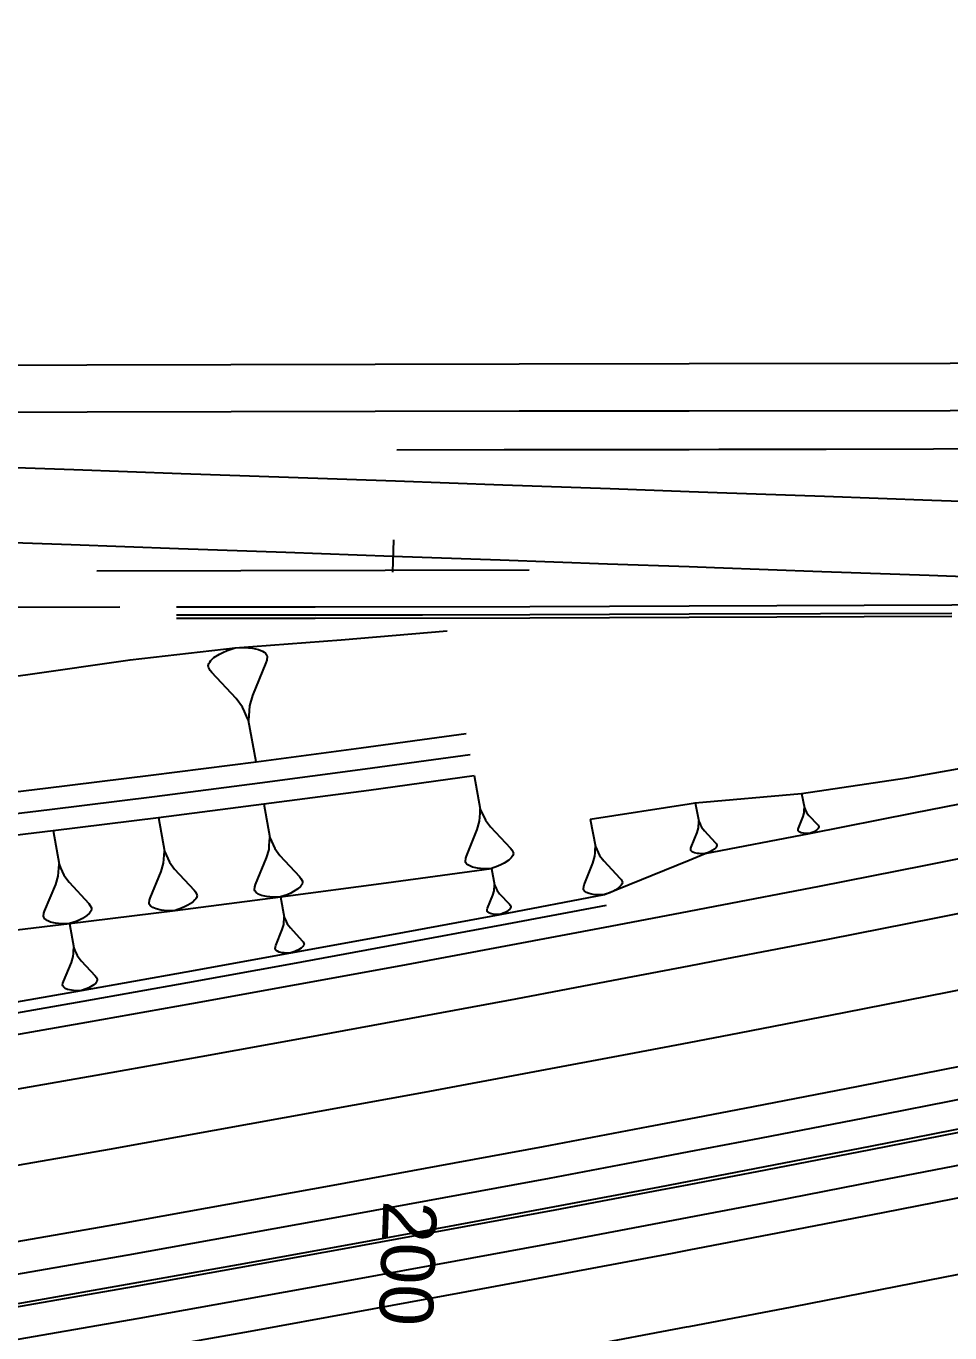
# Model space of a CAD drawing. Extents: x 389565 to 391267, y 804651 to 804848.
# Drawn here: x 390769.1 to 390812.1, y 804739.1 to 804800 of the extents above; entities that cross this region are included whole.
import ezdxf
from ezdxf.enums import TextEntityAlignment as Align

# ---------------------------------------------------------------- set-up
doc = ezdxf.new("R2010")
doc.units = 0
doc.layers.get('0').update_dxf_attribs({"linetype": 'CONTINUOUS'})
doc.styles.add('ARIAL', font='ARIAL.FON')

msp = doc.modelspace()

# ---------------------------------------------------------------- linework, layer by layer
at = {"color": 3}
msp.add_line((390786.2216, 804776.0592), (390786.1681, 804774.5602), dxfattribs=at)
at = {"color": 252}
msp.add_line((390792.54, 804774.648), (390772.398, 804774.611), dxfattribs=at)
at = {"color": 7}
for p, q in [((390777.7101, 804770.4376), (390777.8545, 804770.5771)), ((390777.8545, 804770.5771), (390778.1085, 804770.7365)), ((390778.1085, 804770.7365), (390778.2629, 804770.8212)), ((390778.2629, 804770.8212), (390778.4721, 804770.9158)), ((390778.4721, 804770.9158), (390778.8456, 804771.0404)), ((390778.8456, 804771.0404), (390779.2391, 804771.0554)), ((390779.2391, 804771.0554), (390779.4682, 804771.0405)), ((390779.4682, 804771.0405), (390779.6425, 804771.0156)), ((390779.6425, 804771.0156), (390779.9363, 804770.9559)), ((390779.9363, 804770.9559), (390780.1206, 804770.8762)), ((390780.1206, 804770.8762), (390780.1854, 804770.8314)), ((390780.1854, 804770.8314), (390780.2501, 804770.7866)), ((390780.2501, 804770.7866), (390780.3249, 804770.687)), ((390780.3348, 804770.6322), (390780.3099, 804770.4579)), ((390780.3249, 804770.687), (390780.3348, 804770.6322)), ((390777.5856, 804770.1886), (390777.6205, 804770.3081)), ((390777.5956, 804770.1338), (390777.5856, 804770.1886)), ((390777.6803, 804769.9794), (390777.5956, 804770.1338)), ((390777.6205, 804770.3081), (390777.6653, 804770.3729)), ((390777.6653, 804770.3729), (390777.7101, 804770.4376)), ((390777.755, 804769.8798), (390777.6803, 804769.9794)), ((390780.2751, 804770.3383), (390779.6477, 804768.8092)), ((390780.3099, 804770.4579), (390780.2751, 804770.3383)), ((390778.8808, 804768.6697), (390777.755, 804769.8798)), ((390779.6477, 804768.8092), (390779.5083, 804768.3311)), ((390779.1796, 804768.2713), (390778.8808, 804768.6697)), ((390779.2743, 804768.0621), (390779.1796, 804768.2713)), ((390779.5083, 804768.3311), (390779.4934, 804768.102)), ((390779.3689, 804767.8529), (390779.2743, 804768.0621)), ((390779.4636, 804767.6438), (390779.3689, 804767.8529)), ((390779.4785, 804767.8729), (390779.4636, 804767.6438)), ((390779.8125, 804765.7263), (390779.4636, 804767.6438)), ((390779.4934, 804768.102), (390779.4785, 804767.8729)), ((390789.9738, 804765.083), (390790.2658, 804763.5225)), ((390805.2373, 804764.254), (390805.3685, 804763.5811)), ((390780.1705, 804763.7586), (390780.4547, 804762.1966)), ((390790.2434, 804763.1491), (390790.2546, 804763.3358)), ((390790.2546, 804763.3358), (390790.2658, 804763.5225)), ((390790.2658, 804763.5225), (390790.3438, 804763.3525)), ((390790.3438, 804763.3525), (390790.4218, 804763.1825)), ((390795.3892, 804763.0475), (390800, 804763.7615)), ((390800.2827, 804763.8053), (390800.4463, 804762.9545)), ((390805.3088, 804763.1703), (390805.3558, 804763.3391)), ((390805.3558, 804763.3391), (390805.36, 804763.4198)), ((390805.36, 804763.4198), (390805.3642, 804763.5004)), ((390805.3642, 804763.5004), (390805.3685, 804763.5811)), ((390805.3685, 804763.5811), (390805.4027, 804763.5079)), ((390805.4027, 804763.5079), (390805.4369, 804763.4348)), ((390805.4369, 804763.4348), (390805.4711, 804763.3616)), ((390805.4711, 804763.3616), (390805.578, 804763.2228)), ((390775.2649, 804763.1282), (390775.5452, 804761.5655)), ((390790.1206, 804762.5724), (390790.2322, 804762.9624)), ((390790.2322, 804762.9624), (390790.2434, 804763.1491)), ((390790.4218, 804763.1825), (390790.4997, 804763.0125)), ((390790.4997, 804763.0125), (390790.7448, 804762.6892)), ((390790.7448, 804762.6892), (390791.6668, 804761.708)), ((390795.3892, 804763.0475), (390795.6296, 804761.7802)), ((390800.3696, 804762.4356), (390800.4294, 804762.6487)), ((390800.4294, 804762.6487), (390800.4351, 804762.7506)), ((390800.4351, 804762.7506), (390800.4407, 804762.8526)), ((390800.4407, 804762.8526), (390800.4463, 804762.9545)), ((390800.4463, 804762.9545), (390800.4893, 804762.8619)), ((390800.4893, 804762.8619), (390800.5323, 804762.7693)), ((390800.5323, 804762.7693), (390800.5753, 804762.6768)), ((390800.5753, 804762.6768), (390800.7099, 804762.501)), ((390805.0949, 804762.6298), (390805.3088, 804763.1703)), ((390805.578, 804763.2228), (390805.9793, 804762.8021)), ((390805.9793, 804762.8021), (390806.006, 804762.7674)), ((390806.006, 804762.7674), (390806.0365, 804762.7135)), ((390806.0285, 804762.6521), (390806.013, 804762.6291)), ((390806.0402, 804762.6943), (390806.0285, 804762.6521)), ((390806.0365, 804762.7135), (390806.0402, 804762.6943)), ((390770.3567, 804762.5191), (390770.6331, 804760.9557)), ((390780.4426, 804762.01), (390780.4547, 804762.1966)), ((390780.4547, 804762.1966), (390780.5318, 804762.0262)), ((390789.6158, 804761.3242), (390790.1206, 804762.5724)), ((390800.0975, 804761.7531), (390800.3696, 804762.4356)), ((390800.7099, 804762.501), (390801.2157, 804761.9681)), ((390805.0752, 804762.5261), (390805.0832, 804762.5876)), ((390805.0789, 804762.5069), (390805.0752, 804762.5261)), ((390805.1056, 804762.4722), (390805.0789, 804762.5069)), ((390805.0832, 804762.5876), (390805.0949, 804762.6298)), ((390805.1286, 804762.4567), (390805.1056, 804762.4722)), ((390805.1516, 804762.4412), (390805.1286, 804762.4567)), ((390805.2168, 804762.414), (390805.1516, 804762.4412)), ((390805.3204, 804762.3943), (390805.2168, 804762.414)), ((390805.3818, 804762.3863), (390805.3204, 804762.3943)), ((390805.4624, 804762.3821), (390805.3818, 804762.3863)), ((390805.6008, 804762.3891), (390805.4624, 804762.3821)), ((390805.7316, 804762.4346), (390805.6008, 804762.3891)), ((390805.8048, 804762.4688), (390805.7316, 804762.4346)), ((390805.8587, 804762.4992), (390805.8048, 804762.4688)), ((390805.9473, 804762.5564), (390805.8587, 804762.4992)), ((390805.9975, 804762.6061), (390805.9473, 804762.5564)), ((390806.013, 804762.6291), (390805.9975, 804762.6061)), ((390775.5326, 804761.3789), (390775.5452, 804761.5655)), ((390775.5452, 804761.5655), (390775.6219, 804761.3949)), ((390780.3047, 804761.2472), (390780.4183, 804761.6367)), ((390780.4183, 804761.6367), (390780.4304, 804761.8234)), ((390780.4304, 804761.8234), (390780.4426, 804762.01)), ((390780.5318, 804762.0262), (390780.6089, 804761.8558)), ((390780.6089, 804761.8558), (390780.686, 804761.6854)), ((390780.686, 804761.6854), (390780.9295, 804761.3609)), ((390791.6668, 804761.708), (390791.728, 804761.6271)), ((390791.728, 804761.6271), (390791.7977, 804761.5017)), ((390791.806, 804761.4571), (390791.7781, 804761.3596)), ((390791.7977, 804761.5017), (390791.806, 804761.4571)), ((390795.6034, 804761.3251), (390795.6121, 804761.4768)), ((390795.6121, 804761.4768), (390795.6208, 804761.6285)), ((390795.6208, 804761.6285), (390795.6296, 804761.7802)), ((390795.6296, 804761.7802), (390795.6933, 804761.6422)), ((390795.6933, 804761.6422), (390795.757, 804761.5043)), ((390795.757, 804761.5043), (390795.8206, 804761.3663)), ((390800.0723, 804761.6222), (390800.0826, 804761.6998)), ((390800.077, 804761.5979), (390800.0723, 804761.6222)), ((390800.1106, 804761.5539), (390800.077, 804761.5979)), ((390800.0826, 804761.6998), (390800.0975, 804761.7531)), ((390800.1396, 804761.5343), (390800.1106, 804761.5539)), ((390800.1686, 804761.5146), (390800.1396, 804761.5343)), ((390800.2509, 804761.4801), (390800.1686, 804761.5146)), ((390800.3818, 804761.4548), (390800.2509, 804761.4801)), ((390800.4594, 804761.4445), (390800.3818, 804761.4548)), ((390800.5613, 804761.4389), (390800.4594, 804761.4445)), ((390800.7361, 804761.4473), (390800.5613, 804761.4389)), ((390800.9016, 804761.5044), (390800.7361, 804761.4473)), ((390800.9941, 804761.5474), (390800.9016, 804761.5044)), ((390801.0624, 804761.5857), (390800.9941, 804761.5474)), ((390801.1746, 804761.6577), (390801.0624, 804761.5857)), ((390801.2382, 804761.7203), (390801.1746, 804761.6577)), ((390801.2157, 804761.9681), (390801.2494, 804761.9241)), ((390801.2578, 804761.7493), (390801.2382, 804761.7203)), ((390801.2494, 804761.9241), (390801.2877, 804761.8559)), ((390801.2774, 804761.7783), (390801.2578, 804761.7493)), ((390801.2924, 804761.8316), (390801.2774, 804761.7783)), ((390801.2877, 804761.8559), (390801.2924, 804761.8316)), ((390770.6201, 804760.7691), (390770.6331, 804760.9557)), ((390770.6331, 804760.9557), (390770.7094, 804760.7849)), ((390775.3928, 804760.6165), (390775.5073, 804761.0057)), ((390775.5073, 804761.0057), (390775.5199, 804761.1923)), ((390775.5199, 804761.1923), (390775.5326, 804761.3789)), ((390775.6219, 804761.3949), (390775.6985, 804761.2244)), ((390775.6985, 804761.2244), (390775.7752, 804761.0538)), ((390775.7752, 804761.0538), (390776.0179, 804760.7286)), ((390779.7937, 804760.0016), (390780.3047, 804761.2472)), ((390780.9295, 804761.3609), (390781.8465, 804760.3751)), ((390789.5683, 804761.0846), (390789.5879, 804761.2267)), ((390789.5767, 804761.04), (390789.5683, 804761.0846)), ((390789.6379, 804760.9592), (390789.5767, 804761.04)), ((390789.5879, 804761.2267), (390789.6158, 804761.3242)), ((390789.6909, 804760.9229), (390789.6379, 804760.9592)), ((390789.7438, 804760.8867), (390789.6909, 804760.9229)), ((390789.8942, 804760.8225), (390789.7438, 804760.8867)), ((390790.1339, 804760.7751), (390789.8942, 804760.8225)), ((390791.0869, 804760.8611), (390790.7831, 804760.7581)), ((390791.2569, 804760.9391), (390791.0869, 804760.8611)), ((390791.3823, 804761.0087), (390791.2569, 804760.9391)), ((390791.5885, 804761.1396), (390791.3823, 804761.0087)), ((390791.7056, 804761.2538), (390791.5885, 804761.1396)), ((390791.7419, 804761.3067), (390791.7056, 804761.2538)), ((390791.7781, 804761.3596), (390791.7419, 804761.3067)), ((390795.1059, 804759.9928), (390795.5135, 804761.0079)), ((390795.5135, 804761.0079), (390795.6034, 804761.3251)), ((390795.8206, 804761.3663), (390796.0204, 804761.1041)), ((390796.0204, 804761.1041), (390796.7715, 804760.3088)), ((390770.4784, 804760.007), (390770.5939, 804760.396)), ((390770.5939, 804760.396), (390770.607, 804760.5826)), ((390770.607, 804760.5826), (390770.6201, 804760.7691)), ((390770.7094, 804760.7849), (390770.7856, 804760.6141)), ((390770.7856, 804760.6141), (390770.8619, 804760.4434)), ((390770.8619, 804760.4434), (390771.1037, 804760.1176)), ((390774.8786, 804759.3722), (390775.3928, 804760.6165)), ((390776.0179, 804760.7286), (390776.9325, 804759.7406)), ((390781.8465, 804760.3751), (390781.9074, 804760.294)), ((390781.9074, 804760.294), (390781.9764, 804760.1682)), ((390790.276, 804760.7555), (390790.1339, 804760.7751)), ((390790.4627, 804760.7443), (390790.276, 804760.7555)), ((390790.7831, 804760.7581), (390790.4627, 804760.7443)), ((390790.7831, 804760.7581), (390790.9276, 804759.9857)), ((390796.7715, 804760.3088), (390796.8214, 804760.2432)), ((390796.8214, 804760.2432), (390796.8783, 804760.1415)), ((390769.9611, 804758.764), (390770.4784, 804760.007)), ((390771.1037, 804760.1176), (390772.0159, 804759.1272)), ((390776.9325, 804759.7406), (390776.9931, 804759.6593)), ((390776.9931, 804759.6593), (390777.0618, 804759.5333)), ((390779.745, 804759.7622), (390779.7653, 804759.9042)), ((390779.7531, 804759.7176), (390779.745, 804759.7622)), ((390779.814, 804759.6365), (390779.7531, 804759.7176)), ((390779.7653, 804759.9042), (390779.7937, 804760.0016)), ((390779.8667, 804759.5999), (390779.814, 804759.6365)), ((390781.4328, 804759.6083), (390781.2624, 804759.5311)), ((390781.5586, 804759.6772), (390781.4328, 804759.6083)), ((390781.7655, 804759.8071), (390781.5586, 804759.6772)), ((390781.8831, 804759.9207), (390781.7655, 804759.8071)), ((390781.9196, 804759.9735), (390781.8831, 804759.9207)), ((390781.9561, 804760.0262), (390781.9196, 804759.9735)), ((390781.9845, 804760.1236), (390781.9561, 804760.0262)), ((390781.9764, 804760.1682), (390781.9845, 804760.1236)), ((390790.8557, 804759.5154), (390790.911, 804759.7084)), ((390790.911, 804759.7084), (390790.9165, 804759.8008)), ((390790.9165, 804759.8008), (390790.9221, 804759.8933)), ((390790.9221, 804759.8933), (390790.9276, 804759.9857)), ((390790.9276, 804759.9857), (390790.9662, 804759.9015)), ((390790.9662, 804759.9015), (390791.0048, 804759.8174)), ((390791.0048, 804759.8174), (390791.0434, 804759.7332)), ((390791.0434, 804759.7332), (390791.1647, 804759.5732)), ((390795.0678, 804759.798), (390795.0834, 804759.9135)), ((390795.0747, 804759.7618), (390795.0678, 804759.798)), ((390795.1246, 804759.6963), (390795.0747, 804759.7618)), ((390795.0834, 804759.9135), (390795.1059, 804759.9928)), ((390795.1677, 804759.6669), (390795.1246, 804759.6963)), ((390795.2108, 804759.6376), (390795.1677, 804759.6669)), ((390795.3332, 804759.5858), (390795.2108, 804759.6376)), ((390796.3021, 804759.6195), (390796.0555, 804759.5352)), ((390796.44, 804759.6832), (390796.3021, 804759.6195)), ((390796.5418, 804759.74), (390796.44, 804759.6832)), ((390796.7091, 804759.8468), (390796.5418, 804759.74)), ((390796.804, 804759.9398), (390796.7091, 804759.8468)), ((390796.8333, 804759.9829), (390796.804, 804759.9398)), ((390796.8627, 804760.026), (390796.8333, 804759.9829)), ((390796.8851, 804760.1053), (390796.8627, 804760.026)), ((390796.8783, 804760.1415), (390796.8851, 804760.1053)), ((390772.0159, 804759.1272), (390772.0763, 804759.0458)), ((390772.0763, 804759.0458), (390772.1447, 804758.9197)), ((390774.8294, 804759.1329), (390774.85, 804759.2749)), ((390774.8374, 804759.0883), (390774.8294, 804759.1329)), ((390774.8981, 804759.007), (390774.8374, 804759.0883)), ((390774.85, 804759.2749), (390774.8786, 804759.3722)), ((390774.9507, 804758.9703), (390774.8981, 804759.007)), ((390776.6427, 804759.0434), (390776.5168, 804758.9747)), ((390776.85, 804759.1727), (390776.6427, 804759.0434)), ((390776.9679, 804759.2861), (390776.85, 804759.1727)), ((390777.0045, 804759.3387), (390776.9679, 804759.2861)), ((390777.0412, 804759.3914), (390777.0045, 804759.3387)), ((390777.0698, 804759.4887), (390777.0412, 804759.3914)), ((390777.0618, 804759.5333), (390777.0698, 804759.4887)), ((390779.9195, 804759.5634), (390779.8667, 804759.5999)), ((390780.0696, 804759.4985), (390779.9195, 804759.5634)), ((390780.309, 804759.4499), (390780.0696, 804759.4985)), ((390780.451, 804759.4296), (390780.309, 804759.4499)), ((390780.6376, 804759.4175), (390780.451, 804759.4296)), ((390780.9581, 804759.4297), (390780.6376, 804759.4175)), ((390781.2624, 804759.5311), (390780.9581, 804759.4297)), ((390780.9581, 804759.4297), (390781.1296, 804758.4873)), ((390790.6059, 804758.8975), (390790.8557, 804759.5154)), ((390791.1647, 804759.5732), (390791.6211, 804759.0875)), ((390791.6211, 804759.0875), (390791.6514, 804759.0475)), ((390791.6514, 804759.0475), (390791.6859, 804758.9854)), ((390795.5279, 804759.5477), (390795.3332, 804759.5858)), ((390795.6434, 804759.5321), (390795.5279, 804759.5477)), ((390795.7951, 804759.5234), (390795.6434, 804759.5321)), ((390796.0555, 804759.5352), (390795.7951, 804759.5234)), ((390769.9113, 804758.5249), (390769.9322, 804758.6668)), ((390769.9192, 804758.4802), (390769.9113, 804758.5249)), ((390769.9796, 804758.3988), (390769.9192, 804758.4802)), ((390769.9322, 804758.6668), (390769.9611, 804758.764)), ((390770.0322, 804758.362), (390769.9796, 804758.3988)), ((390771.7244, 804758.4308), (390771.5983, 804758.3625)), ((390771.9319, 804758.5596), (390771.7244, 804758.4308)), ((390772.0502, 804758.6727), (390771.9319, 804758.5596)), ((390772.0869, 804758.7252), (390772.0502, 804758.6727)), ((390772.1237, 804758.7778), (390772.0869, 804758.7252)), ((390772.1526, 804758.875), (390772.1237, 804758.7778)), ((390772.1447, 804758.9197), (390772.1526, 804758.875)), ((390775.0034, 804758.9337), (390774.9507, 804758.9703)), ((390775.1533, 804758.8684), (390775.0034, 804758.9337)), ((390775.3926, 804758.8192), (390775.1533, 804758.8684)), ((390775.5345, 804758.7985), (390775.3926, 804758.8192)), ((390775.7211, 804758.7859), (390775.5345, 804758.7985)), ((390776.0417, 804758.7973), (390775.7211, 804758.7859)), ((390776.3462, 804758.898), (390776.0417, 804758.7973)), ((390776.5168, 804758.9747), (390776.3462, 804758.898)), ((390781.1223, 804758.3748), (390781.1296, 804758.4873)), ((390781.1296, 804758.4873), (390781.1761, 804758.3846)), ((390781.1761, 804758.3846), (390781.2226, 804758.2818)), ((390790.5824, 804758.7789), (390790.5921, 804758.8493)), ((390790.5865, 804758.7569), (390790.5824, 804758.7789)), ((390790.6168, 804758.7168), (390790.5865, 804758.7569)), ((390790.5921, 804758.8493), (390790.6059, 804758.8975)), ((390790.643, 804758.6989), (390790.6168, 804758.7168)), ((390790.6692, 804758.681), (390790.643, 804758.6989)), ((390790.7437, 804758.6492), (390790.6692, 804758.681)), ((390790.8623, 804758.6257), (390790.7437, 804758.6492)), ((390790.9327, 804758.616), (390790.8623, 804758.6257)), ((390791.0251, 804758.6105), (390790.9327, 804758.616)), ((390791.1837, 804758.6173), (390791.0251, 804758.6105)), ((390791.334, 804758.6683), (390791.1837, 804758.6173)), ((390791.4182, 804758.7069), (390791.334, 804758.6683)), ((390791.4803, 804758.7414), (390791.4182, 804758.7069)), ((390791.5824, 804758.8061), (390791.4803, 804758.7414)), ((390791.6403, 804758.8627), (390791.5824, 804758.8061)), ((390791.6583, 804758.8889), (390791.6403, 804758.8627)), ((390791.6762, 804758.9151), (390791.6583, 804758.8889)), ((390791.69, 804758.9633), (390791.6762, 804758.9151)), ((390791.6859, 804758.9854), (390791.69, 804758.9633)), ((390770.0848, 804758.3252), (390770.0322, 804758.362)), ((390770.2346, 804758.2596), (390770.0848, 804758.3252)), ((390770.4737, 804758.2097), (390770.2346, 804758.2596)), ((390770.6156, 804758.1887), (390770.4737, 804758.2097)), ((390770.8022, 804758.1757), (390770.6156, 804758.1887)), ((390771.1227, 804758.1863), (390770.8022, 804758.1757)), ((390771.4275, 804758.2862), (390771.1227, 804758.1863)), ((390771.1227, 804758.1863), (390771.3217, 804757.061)), ((390771.5983, 804758.3625), (390771.4275, 804758.2862)), ((390780.7308, 804757.1631), (390781.0391, 804757.9146)), ((390781.0391, 804757.9146), (390781.1076, 804758.1496)), ((390781.1076, 804758.1496), (390781.1149, 804758.2622)), ((390781.1149, 804758.2622), (390781.1223, 804758.3748)), ((390781.2226, 804758.2818), (390781.2692, 804758.179)), ((390781.2692, 804758.179), (390781.416, 804757.9832)), ((390781.416, 804757.9832), (390781.9693, 804757.3885)), ((390781.9693, 804757.3885), (390782.006, 804757.3395)), ((390782.006, 804757.3395), (390782.0476, 804757.2636)), ((390782.0354, 804757.178), (390782.0134, 804757.1461)), ((390782.0525, 804757.2367), (390782.0354, 804757.178)), ((390782.0476, 804757.2636), (390782.0525, 804757.2367)), ((390771.2103, 804756.3782), (390771.2934, 804756.6581)), ((390771.2934, 804756.6581), (390771.3028, 804756.7924)), ((390771.3028, 804756.7924), (390771.3123, 804756.9267)), ((390771.3123, 804756.9267), (390771.3217, 804757.061)), ((390771.3217, 804757.061), (390771.3766, 804756.938)), ((390771.3766, 804756.938), (390771.4314, 804756.8151)), ((390771.4314, 804756.8151), (390771.4863, 804756.6922)), ((390771.4863, 804756.6922), (390771.6604, 804756.4577)), ((390780.7014, 804757.0187), (390780.7137, 804757.1044)), ((390780.7063, 804756.9918), (390780.7014, 804757.0187)), ((390780.7431, 804756.9428), (390780.7063, 804756.9918)), ((390780.7137, 804757.1044), (390780.7308, 804757.1631)), ((390780.7749, 804756.9208), (390780.7431, 804756.9428)), ((390780.8067, 804756.8988), (390780.7749, 804756.9208)), ((390780.8973, 804756.8596), (390780.8067, 804756.8988)), ((390781.0417, 804756.8303), (390780.8973, 804756.8596)), ((390781.1274, 804756.818), (390781.0417, 804756.8303)), ((390781.24, 804756.8107), (390781.1274, 804756.818)), ((390781.4333, 804756.8181), (390781.24, 804756.8107)), ((390781.6169, 804756.8793), (390781.4333, 804756.8181)), ((390781.7197, 804756.9258), (390781.6169, 804756.8793)), ((390781.7956, 804756.9674), (390781.7197, 804756.9258)), ((390781.9204, 804757.0458), (390781.7956, 804756.9674)), ((390781.9913, 804757.1143), (390781.9204, 804757.0458)), ((390782.0134, 804757.1461), (390781.9913, 804757.1143)), ((390770.838, 804755.4834), (390771.2103, 804756.3782)), ((390771.6604, 804756.4577), (390772.3169, 804755.7449)), ((390770.8021, 804755.3113), (390770.8172, 804755.4134)), ((390770.8172, 804755.4134), (390770.838, 804755.4834)), ((390772.3416, 804755.4177), (390772.2565, 804755.3363)), ((390772.3169, 804755.7449), (390772.3604, 804755.6863)), ((390772.3681, 804755.4555), (390772.3416, 804755.4177)), ((390772.3604, 804755.6863), (390772.4096, 804755.5955)), ((390772.3945, 804755.4934), (390772.3681, 804755.4555)), ((390772.4153, 804755.5634), (390772.3945, 804755.4934)), ((390772.4096, 804755.5955), (390772.4153, 804755.5634)), ((390770.8078, 804755.2792), (390770.8021, 804755.3113)), ((390770.8513, 804755.2205), (390770.8078, 804755.2792)), ((390770.8891, 804755.1941), (390770.8513, 804755.2205)), ((390770.927, 804755.1676), (390770.8891, 804755.1941)), ((390771.0348, 804755.1204), (390770.927, 804755.1676)), ((390771.2069, 804755.0845), (390771.0348, 804755.1204)), ((390771.309, 804755.0694), (390771.2069, 804755.0845)), ((390771.4433, 804755.06), (390771.309, 804755.0694)), ((390771.6741, 804755.0676), (390771.4433, 804755.06)), ((390771.8934, 804755.1395), (390771.6741, 804755.0676)), ((390772.0164, 804755.1944), (390771.8934, 804755.1395)), ((390772.1071, 804755.2436), (390772.0164, 804755.1944)), ((390772.2565, 804755.3363), (390772.1071, 804755.2436))]:
    msp.add_line(p, q, dxfattribs=at)
at = {"color": 2, "linetype": 'CONTINUOUS'}
for points in [[(390800, 804784.2823), (390812.154, 804784.298), (390832.019, 804784.417), (390871.713, 804784.548), (390887.724, 804784.536), (390891.287, 804785.005), (390892.977, 804785.737), (390894.551, 804786.876), (390895.334, 804787.646), (390896.141, 804788.657), (390896.974, 804790.196), (390897.482, 804791.527), (390897.795, 804794.074), (390897.584, 804796.199), (390896.936, 804798.007), (390896.33, 804799.124), (390895.7657, 804800)], [(390700, 804784.0256), (390712.138, 804784.06), (390732.549, 804784.144), (390752.173, 804784.184), (390771.934, 804784.225), (390792.073, 804784.272), (390800, 804784.2823)], [(390800, 804772.9922), (390812.242, 804773.037), (390832.231, 804773.109), (390852.12, 804773.144), (390853.2741, 804773.1472)], [(390776.1041, 804772.9469), (390782.565, 804772.944), (390792.566, 804772.965), (390800, 804772.9922)], [(390800, 804758.7615), (390801.2082, 804758.9923), (390806.079, 804759.9353), (390810.9474, 804760.8904), (390814.5298, 804761.6013), (390815.8342, 804761.8609), (390820.7797, 804762.8367), (390825.7277, 804763.7995), (390830.6782, 804764.7493), (390835.6312, 804765.686), (390840.5866, 804766.6097), (390845.5444, 804767.5203), (390850.5047, 804768.4179), (390853.6478, 804768.9797)], [(390800, 804744.5085), (390803.8519, 804745.2442), (390808.7571, 804746.1938), (390813.6599, 804747.1557), (390817.2675, 804747.8716), (390818.5624, 804748.1293), (390823.4717, 804749.098), (390828.3835, 804750.0537), (390833.2979, 804750.9965), (390838.2147, 804751.9264), (390843.1339, 804752.8434), (390848.0555, 804753.7473), (390852.9795, 804754.6384), (390857.9058, 804755.5164), (390862.8344, 804756.3815), (390867.7652, 804757.2337), (390872.6983, 804758.0728), (390877.6336, 804758.899), (390882.571, 804759.7122), (390887.5106, 804760.5123), (390892.4522, 804761.2995), (390893.6012, 804761.4806), (390897.3959, 804762.0737), (390900, 804762.4745)], [(390700, 804742.2316), (390703.3407, 804742.6981), (390708.2525, 804743.3964), (390713.1626, 804744.1071), (390718.0709, 804744.83), (390722.9774, 804745.5651), (390727.882, 804746.3126), (390732.7848, 804747.0722), (390737.6856, 804747.8442), (390742.5845, 804748.6284), (390747.4814, 804749.4248), (390752.3763, 804750.2335), (390755.0471, 804750.68), (390757.2691, 804751.0544), (390762.1599, 804751.8875), (390767.0486, 804752.7329), (390771.9352, 804753.5905), (390776.8196, 804754.4603), (390781.7018, 804755.3423), (390786.5818, 804756.2365), (390791.4596, 804757.1429), (390796.335, 804758.0615), (390800, 804758.7615)], [(390800, 804747.5627), (390803.2854, 804748.1902), (390808.1832, 804749.1384), (390813.0787, 804750.0988)], [(390700, 804731.1249), (390704.8754, 804731.8057), (390709.8145, 804732.5079), (390714.7518, 804733.2225), (390719.6873, 804733.9494), (390724.621, 804734.6886), (390729.5528, 804735.4402), (390734.4827, 804736.2041), (390739.4107, 804736.9803), (390744.3368, 804737.7688), (390749.2608, 804738.5697), (390754.1828, 804739.3829), (390756.8685, 804739.8319), (390759.1028, 804740.2083), (390764.0207, 804741.0461), (390768.9365, 804741.8961), (390773.8502, 804742.7585), (390778.7616, 804743.6331), (390783.6709, 804744.52), (390788.578, 804745.4191), (390793.4828, 804746.3306), (390798.3853, 804747.2543), (390800, 804747.5627)], [(390700, 804728.0967), (390700.3458, 804728.1441), (390705.294, 804728.835), (390710.2405, 804729.5383), (390715.1852, 804730.2539), (390720.1282, 804730.9819), (390725.0693, 804731.7223), (390730.0085, 804732.475), (390734.9458, 804733.24), (390739.8812, 804734.0174), (390744.8146, 804734.8072), (390749.7461, 804735.6092), (390754.6755, 804736.4236), (390757.3652, 804736.8733), (390759.6029, 804737.2503), (390764.5282, 804738.0893), (390769.4514, 804738.9406), (390774.3724, 804739.8043), (390779.2913, 804740.6802), (390784.208, 804741.5684), (390789.1224, 804742.469), (390794.0345, 804743.3818), (390798.9444, 804744.3068), (390800, 804744.5085)]]:
    msp.add_lwpolyline(points, dxfattribs=at)
at = {"color": 7, "linetype": 'CONTINUOUS'}
for points in [[(390800, 804782.0823), (390812.162, 804782.098), (390832.0302, 804782.217)], [(390700, 804781.6754), (390701.2825, 804781.6669), (390706.3123, 804781.5899), (390711.3412, 804781.4691), (390715.6, 804781.3327), (390716.3643, 804781.3055), (390721.3611, 804781.127), (390726.3579, 804780.9486), (390731.3547, 804780.7702), (390736.3516, 804780.5917), (390741.3484, 804780.4133), (390746.3452, 804780.2349), (390751.342, 804780.0565), (390756.3388, 804779.878), (390761.3356, 804779.6996), (390766.3325, 804779.5212), (390771.3293, 804779.3428), (390776.3261, 804779.1643), (390781.3229, 804778.9859), (390786.3197, 804778.8075)], [(390732.5557, 804781.944), (390752.1775, 804781.984), (390771.9388, 804782.025), (390792.077, 804782.072), (390800, 804782.0823)], [(390800, 804780.282), (390801.382, 804780.2827), (390806.3853, 804780.287), (390811.3889, 804780.2984), (390815.4745, 804780.3162), (390816.3929, 804780.3212), (390821.3972, 804780.3527), (390824.1836, 804780.3717), (390826.4016, 804780.3867), (390831.4059, 804780.4171)], [(390786.3717, 804780.2629), (390791.3753, 804780.2736), (390796.3787, 804780.28), (390800, 804780.282)], [(390786.3197, 804778.8075), (390791.3165, 804778.6291), (390796.3133, 804778.4506), (390800, 804778.319)], [(390800, 804778.319), (390801.3102, 804778.2722), (390806.307, 804778.0938), (390811.3038, 804777.9153), (390815.3835, 804777.7697), (390816.3006, 804777.7369), (390821.2974, 804777.5585), (390824.0796, 804777.4591), (390826.2942, 804777.3801), (390831.2911, 804777.2016)], [(390736.2267, 804777.094), (390741.2235, 804776.9155), (390746.2203, 804776.7371), (390751.2171, 804776.5587), (390756.2139, 804776.3803), (390761.2107, 804776.2018), (390766.2076, 804776.0234), (390771.2044, 804775.845), (390776.2012, 804775.6666), (390781.198, 804775.4881), (390786.1948, 804775.3097), (390791.1916, 804775.1313), (390796.1884, 804774.9529), (390800, 804774.8168)], [(390800, 804774.8168), (390801.1853, 804774.7744), (390806.1821, 804774.596), (390811.1789, 804774.4176), (390815.2586, 804774.2719)], [(390776.104, 804772.5659), (390782.5652, 804772.563), (390792.567, 804772.584), (390800, 804772.6112)], [(390776.104, 804772.4159), (390782.5653, 804772.413), (390792.5674, 804772.434), (390800, 804772.4612)], [(390800, 804772.6112), (390812.2434, 804772.656)], [(390800, 804772.4612), (390812.2439, 804772.506)], [(390700, 804762.3516), (390700.5619, 804762.4198), (390705.4381, 804763.0157), (390710.3389, 804763.4471), (390715.2621, 804763.7371), (390720.1633, 804764.1875), (390725.0507, 804764.7373), (390729.9381, 804765.2933), (390734.8166, 804765.9117), (390739.6821, 804766.6159), (390744.592, 804767.0513), (390749.4772, 804767.6462), (390752.1549, 804767.9067), (390754.3829, 804768.1265), (390759.2863, 804768.6305), (390764.1907, 804769.138), (390769.0736, 804769.7769), (390773.947, 804770.4758), (390778.8456, 804771.0404), (390783.7821, 804771.4086), (390788.7129, 804771.8218)], [(390800, 804763.7615), (390800.2827, 804763.8053), (390805.2373, 804764.254), (390810.1393, 804764.9825), (390813.7284, 804765.6201), (390815.0423, 804765.847), (390820.0764, 804766.4261), (390825.1068, 804767.013), (390830.1508, 804767.518), (390835.1311, 804768.3494), (390840.1171, 804769.1471)], [(390700, 804756.2466), (390701.4132, 804756.3778), (390706.324, 804756.8401), (390711.2352, 804757.3085), (390716.1466, 804757.7832), (390721.0584, 804758.264), (390725.9706, 804758.751), (390730.8831, 804759.2442), (390735.796, 804759.7437), (390740.7093, 804760.2493), (390745.6231, 804760.7612), (390750.5372, 804761.2793), (390753.2197, 804761.5647), (390755.4516, 804761.8052), (390760.3642, 804762.3501), (390765.2746, 804762.9163), (390770.1827, 804763.5038), (390775.0883, 804764.1125), (390779.9915, 804764.7425), (390784.892, 804765.3936), (390789.7899, 804766.066)], [(390700, 804755.2433), (390701.5527, 804755.3876), (390706.466, 804755.8502), (390711.3796, 804756.319), (390716.2936, 804756.794), (390721.2079, 804757.2752), (390726.1225, 804757.7626), (390731.0375, 804758.2562), (390735.9529, 804758.756), (390740.8686, 804759.2621), (390745.7848, 804759.7744), (390750.7015, 804760.2929), (390753.3852, 804760.5785), (390755.6183, 804760.8192), (390760.5334, 804761.3645), (390765.4462, 804761.9312), (390770.3567, 804762.5191), (390775.2649, 804763.1282), (390780.1705, 804763.7586), (390785.0735, 804764.4102), (390789.9738, 804765.083)], [(390800, 804742.9813), (390804.1352, 804743.7712), (390809.044, 804744.7215), (390813.9505, 804745.6841), (390817.5608, 804746.4006), (390818.8547, 804746.6581), (390823.7601, 804747.626), (390828.6681, 804748.581), (390833.5785, 804749.523), (390838.4915, 804750.4522), (390843.4068, 804751.3684), (390848.3245, 804752.2717), (390853.2446, 804753.162), (390858.167, 804754.0394), (390863.0917, 804754.9038), (390868.0187, 804755.7552), (390872.9479, 804756.5937), (390877.8793, 804757.4192), (390882.8128, 804758.2318), (390887.7485, 804759.0313), (390892.6862, 804759.8179), (390893.8343, 804759.9988), (390897.626, 804760.5914), (390900, 804760.9568)], [(390700, 804750.8291), (390702.1666, 804751.0306), (390707.0908, 804751.4948), (390712.0153, 804751.9652), (390716.9401, 804752.4418), (390721.8653, 804752.9246), (390726.7908, 804753.4137), (390731.7167, 804753.909), (390736.6429, 804754.4105), (390741.5696, 804754.9183), (390746.4966, 804755.4323), (390751.4241, 804755.9526), (390754.1138, 804756.2393), (390756.3518, 804756.4808), (390761.2777, 804757.028), (390766.2014, 804757.5965), (390771.1227, 804758.1863), (390776.0417, 804758.7973), (390780.9581, 804759.4297), (390785.872, 804760.0833), (390790.7831, 804760.7581)], [(390800, 804756.2163), (390801.6803, 804756.5373), (390806.5572, 804757.4814), (390811.4318, 804758.4378), (390815.0187, 804759.1496)], [(390800, 804739.4181), (390804.7961, 804740.3341), (390809.7136, 804741.2861), (390814.6286, 804742.2504), (390818.2453, 804742.9681), (390819.5368, 804743.2252), (390824.4332, 804744.1913), (390829.3321, 804745.1445), (390834.2335, 804746.0849), (390839.1373, 804747.0123), (390844.0436, 804747.9268), (390848.9523, 804748.8284), (390853.8633, 804749.7171), (390858.7767, 804750.5929), (390863.6923, 804751.4557), (390868.6102, 804752.3056), (390873.5303, 804753.1425), (390878.4526, 804753.9665), (390883.3771, 804754.7775), (390888.3036, 804755.5756), (390893.2323, 804756.3607), (390894.3782, 804756.5414), (390898.163, 804757.1329), (390900, 804757.4156)], [(390700, 804739.7074), (390703.6895, 804740.2225), (390708.6075, 804740.9218), (390713.5238, 804741.6333), (390718.4383, 804742.3571), (390723.351, 804743.0932), (390728.2618, 804743.8416), (390733.1707, 804744.6022), (390738.0777, 804745.3751), (390742.9827, 804746.1603), (390747.8858, 804746.9577), (390752.7869, 804747.7674), (390755.4611, 804748.2146), (390757.6859, 804748.5894), (390762.5828, 804749.4236), (390767.4777, 804750.27), (390772.3704, 804751.1287), (390777.261, 804751.9996), (390782.1494, 804752.8827), (390787.0355, 804753.778), (390791.9194, 804754.6856), (390796.801, 804755.6053), (390800, 804756.2163)], [(390800, 804752.6531), (390802.3412, 804753.1003), (390807.2268, 804754.0461), (390812.1099, 804755.0041), (390815.7031, 804755.7171)], [(390700, 804736.1734), (390704.1778, 804736.7568), (390709.1045, 804737.4572), (390714.0295, 804738.17), (390718.9526, 804738.8951), (390723.8739, 804739.6325), (390728.7934, 804740.3822), (390733.7109, 804741.1442), (390738.6266, 804741.9184), (390743.5403, 804742.705), (390748.452, 804743.5038), (390753.3617, 804744.315), (390756.0406, 804744.7629), (390758.2693, 804745.1384), (390763.1749, 804745.974), (390768.0784, 804746.8219), (390772.9797, 804747.6821), (390777.8789, 804748.5545), (390782.7759, 804749.4392), (390787.6706, 804750.3361), (390792.5631, 804751.2453), (390797.4533, 804752.1667), (390800, 804752.6531)], [(390800, 804749.0898), (390803.0022, 804749.6632), (390807.8963, 804750.6107), (390812.788, 804751.5704)], [(390700, 804732.6395), (390704.6662, 804733.291), (390709.6015, 804733.9927), (390714.5351, 804734.7067), (390719.4669, 804735.4331), (390724.3969, 804736.1718), (390729.325, 804736.9228), (390734.2512, 804737.6861), (390739.1755, 804738.4617), (390744.0978, 804739.2497), (390749.0182, 804740.0499), (390753.9365, 804740.8625), (390756.6201, 804741.3112), (390758.8528, 804741.6873), (390763.767, 804742.5245), (390768.6791, 804743.3739), (390773.589, 804744.2356), (390778.4968, 804745.1095), (390783.4024, 804745.9958), (390788.3058, 804746.8942), (390793.2069, 804747.805), (390798.1057, 804748.728), (390800, 804749.0898)], [(390700, 804726.5827), (390700.5513, 804726.6583), (390705.5033, 804727.3497), (390710.4535, 804728.0535), (390715.4019, 804728.7697), (390720.3486, 804729.4982), (390725.2934, 804730.2391), (390730.2363, 804730.9924), (390735.1773, 804731.758), (390740.1165, 804732.536), (390745.0536, 804733.3263), (390749.9887, 804734.129), (390754.9219, 804734.944), (390757.6136, 804735.394), (390759.853, 804735.7713), (390764.7819, 804736.6109), (390769.7088, 804737.4629), (390774.6336, 804738.3272), (390779.5561, 804739.2038), (390784.4765, 804740.0927), (390789.3946, 804740.9939), (390794.3104, 804741.9073), (390799.224, 804742.8331), (390800, 804742.9813)], [(390700, 804723.05), (390701.031, 804723.1913), (390705.9916, 804723.8839), (390710.9505, 804724.589), (390715.9076, 804725.3064), (390720.8629, 804726.0362), (390725.8163, 804726.7784), (390730.7679, 804727.533), (390735.7176, 804728.3), (390740.6654, 804729.0793), (390745.6111, 804729.871), (390750.5549, 804730.6751), (390755.4967, 804731.4915), (390758.1931, 804731.9423), (390760.4364, 804732.3203), (390765.374, 804733.1614), (390770.3095, 804734.0148), (390775.2429, 804734.8806), (390780.174, 804735.7588), (390785.103, 804736.6492), (390790.0297, 804737.552), (390794.9542, 804738.4671), (390799.8763, 804739.3945), (390800, 804739.4181)]]:
    msp.add_lwpolyline(points, dxfattribs=at)
at = {"color": 3, "linetype": 'CONTINUOUS'}
for points in [[(390700, 804778.1754), (390701.2441, 804778.1671), (390706.2435, 804778.0905), (390711.2421, 804777.9705), (390715.4751, 804777.835), (390716.2394, 804777.8077), (390721.2362, 804777.6293), (390726.233, 804777.4508), (390731.2298, 804777.2724), (390736.2267, 804777.094), (390741.2235, 804776.9155), (390746.2203, 804776.7371), (390751.2171, 804776.5587), (390756.2139, 804776.3803), (390761.2107, 804776.2018), (390766.2076, 804776.0234), (390771.2044, 804775.845), (390776.2012, 804775.6666), (390781.198, 804775.4881), (390786.1948, 804775.3097), (390791.1916, 804775.1313), (390796.1884, 804774.9529), (390800, 804774.8168)], [(390800, 804774.8168), (390801.1853, 804774.7744), (390806.1821, 804774.596), (390811.1789, 804774.4176), (390815.2586, 804774.2719)], [(390800, 804742.9813), (390804.1352, 804743.7712), (390809.044, 804744.7215), (390813.9505, 804745.6841), (390817.5608, 804746.4006), (390818.8547, 804746.6581), (390823.7601, 804747.626), (390828.6681, 804748.581), (390833.5785, 804749.523), (390838.4915, 804750.4522), (390843.4068, 804751.3684), (390848.3245, 804752.2717), (390853.2446, 804753.162), (390858.167, 804754.0394), (390863.0917, 804754.9038), (390868.0187, 804755.7552), (390872.9479, 804756.5937), (390877.8793, 804757.4192), (390882.8128, 804758.2318), (390887.7485, 804759.0313), (390892.6862, 804759.8179), (390893.8343, 804759.9988), (390897.626, 804760.5914), (390900, 804760.9568)], [(390700, 804726.5827), (390700.5513, 804726.6583), (390705.5033, 804727.3497), (390710.4535, 804728.0535), (390715.4019, 804728.7697), (390720.3486, 804729.4982), (390725.2934, 804730.2391), (390730.2363, 804730.9924), (390735.1773, 804731.758), (390740.1165, 804732.536), (390745.0536, 804733.3263), (390749.9887, 804734.129), (390754.9219, 804734.944), (390757.6136, 804735.394), (390759.853, 804735.7713), (390764.7819, 804736.6109), (390769.7088, 804737.4629), (390774.6336, 804738.3272), (390779.5561, 804739.2038), (390784.4765, 804740.0927), (390789.3946, 804740.9939), (390794.3104, 804741.9073), (390799.224, 804742.8331), (390800, 804742.9813)]]:
    msp.add_lwpolyline(points, dxfattribs=at)
at = {"color": 252, "linetype": 'CONTINUOUS'}
msp.add_lwpolyline([(390700, 804772.7401), (390712.965, 804772.799), (390732.677, 804772.828), (390752.588, 804772.881), (390773.463, 804772.947)], dxfattribs=at)
at = {"color": 1, "linetype": 'CONTINUOUS'}
for points in [[(390776.104, 804772.5669), (390782.5652, 804772.564), (390792.567, 804772.585), (390800, 804772.6122)], [(390800, 804772.6122), (390812.2434, 804772.657)], [(390800, 804761.1466), (390800.7361, 804761.4473), (390805.6008, 804762.3891), (390810.4631, 804763.343), (390814.0409, 804764.053), (390815.3471, 804764.313), (390820.299, 804765.2901), (390825.2534, 804766.2541), (390830.2104, 804767.2051), (390835.1698, 804768.143), (390840.1317, 804769.0679)], [(390700, 804757.2498), (390701.2737, 804757.368), (390706.182, 804757.83), (390711.0907, 804758.2981), (390715.9997, 804758.7723), (390720.909, 804759.2528), (390725.8187, 804759.7394), (390730.7288, 804760.2322), (390735.6392, 804760.7313), (390740.5501, 804761.2365), (390745.4613, 804761.748), (390750.373, 804762.2657), (390753.0541, 804762.5509), (390755.2849, 804762.7912), (390760.195, 804763.3357), (390765.103, 804763.9015), (390770.0086, 804764.4885), (390774.9118, 804765.0968), (390779.8125, 804765.7263), (390784.7106, 804766.377), (390789.606, 804767.0489)], [(390800, 804746.1883), (390803.5403, 804746.8645), (390808.4415, 804747.8133), (390813.3402, 804748.7744), (390816.9449, 804749.4897), (390818.2409, 804749.7477), (390823.1544, 804750.7172), (390828.0705, 804751.6738), (390832.9891, 804752.6174), (390837.9102, 804753.5481), (390842.8337, 804754.4658), (390847.7595, 804755.3706), (390852.6878, 804756.2624), (390857.6184, 804757.1412), (390862.5512, 804758.0071), (390867.4864, 804758.8599), (390872.4237, 804759.6998), (390877.3633, 804760.5267), (390882.305, 804761.3406), (390887.2489, 804762.1414), (390892.1948, 804762.9293), (390893.3448, 804763.1106), (390897.1428, 804763.7041), (390900, 804764.1439)], [(390800, 804746.0356), (390803.5687, 804746.7172), (390808.4702, 804747.6661), (390813.3693, 804748.6273), (390816.9742, 804749.3426), (390818.2701, 804749.6006), (390823.1833, 804750.57), (390828.099, 804751.5265), (390833.0172, 804752.4701), (390837.9379, 804753.4007), (390842.861, 804754.3183), (390847.7864, 804755.223), (390852.7143, 804756.1147), (390857.6445, 804756.9935), (390862.577, 804757.8593), (390867.5117, 804758.7121), (390872.4487, 804759.5519), (390877.3879, 804760.3787), (390882.3292, 804761.1925), (390887.2726, 804761.9933), (390892.2182, 804762.7811), (390893.3681, 804762.9624), (390897.1658, 804763.5559), (390900, 804763.9921)], [(390700, 804743.7462), (390703.1314, 804744.1834), (390708.0395, 804744.8812), (390712.9459, 804745.5913), (390717.8505, 804746.3137), (390722.7533, 804747.0483), (390727.6542, 804747.7952), (390732.5532, 804748.5543), (390737.4504, 804749.3256), (390742.3455, 804750.1092), (390747.2387, 804750.9051), (390752.1299, 804751.7131), (390754.7988, 804752.1593), (390757.0191, 804752.5334), (390761.9062, 804753.3659), (390766.7912, 804754.2107), (390771.6741, 804755.0676), (390776.5548, 804755.9367), (390781.4333, 804756.8181), (390786.3096, 804757.7116), (390791.1837, 804758.6173), (390796.0555, 804759.5352), (390800, 804761.1466)], [(390700, 804743.2413), (390703.2012, 804743.6883), (390708.1105, 804744.3863), (390713.0182, 804745.0966), (390717.924, 804745.8191), (390722.828, 804746.5539), (390727.7301, 804747.301), (390732.6304, 804748.0603), (390737.5288, 804748.8318), (390742.4252, 804749.6156), (390747.3196, 804750.4116), (390752.2121, 804751.2199), (390754.8816, 804751.6662), (390757.1024, 804752.0404), (390761.9908, 804752.8731), (390766.877, 804753.7181), (390771.7611, 804754.5752), (390776.6431, 804755.4446), (390781.5228, 804756.3262), (390786.4004, 804757.2199), (390791.2756, 804758.1259), (390796.1487, 804759.044)], [(390700, 804729.7622), (390700.1196, 804729.7786), (390705.0638, 804730.4689), (390710.0062, 804731.1716), (390714.9469, 804731.8866), (390719.8857, 804732.614), (390724.8227, 804733.3538), (390729.7579, 804734.1058), (390734.6911, 804734.8703), (390739.6224, 804735.647), (390744.5518, 804736.4361), (390749.4792, 804737.2375), (390754.4045, 804738.0512), (390757.092, 804738.5005), (390759.3279, 804738.8772), (390764.2491, 804739.7155), (390769.1682, 804740.5662), (390774.0852, 804741.4291), (390779, 804742.3043), (390783.9126, 804743.1918), (390788.823, 804744.0916), (390793.7311, 804745.0036), (390798.6369, 804745.9279), (390800, 804746.1883)], [(390700, 804729.6108), (390700.1402, 804729.63), (390705.0847, 804730.3204), (390710.0275, 804731.0231), (390714.9685, 804731.7382), (390719.9077, 804732.4657), (390724.8451, 804733.2055), (390729.7806, 804733.9576), (390734.7143, 804734.7221), (390739.646, 804735.4989), (390744.5757, 804736.288), (390749.5035, 804737.0895), (390754.4292, 804737.9032), (390757.1169, 804738.3526), (390759.3529, 804738.7293), (390764.2745, 804739.5677), (390769.194, 804740.4184), (390774.1113, 804741.2814), (390779.0265, 804742.1566), (390783.9394, 804743.0442), (390788.8502, 804743.9441), (390793.7587, 804744.8562), (390798.6648, 804745.7806), (390800, 804746.0356)]]:
    msp.add_lwpolyline(points, dxfattribs=at)

# ---------------------------------------------------------------- texts
at = {"color": 2, "style": 'ARIAL'}
msp.add_text('200', height=2.5, rotation=267.955, dxfattribs=at).set_placement((390788.2473, 804745.2173), align=Align.TOP_LEFT)

doc.saveas('drawing.dxf')
